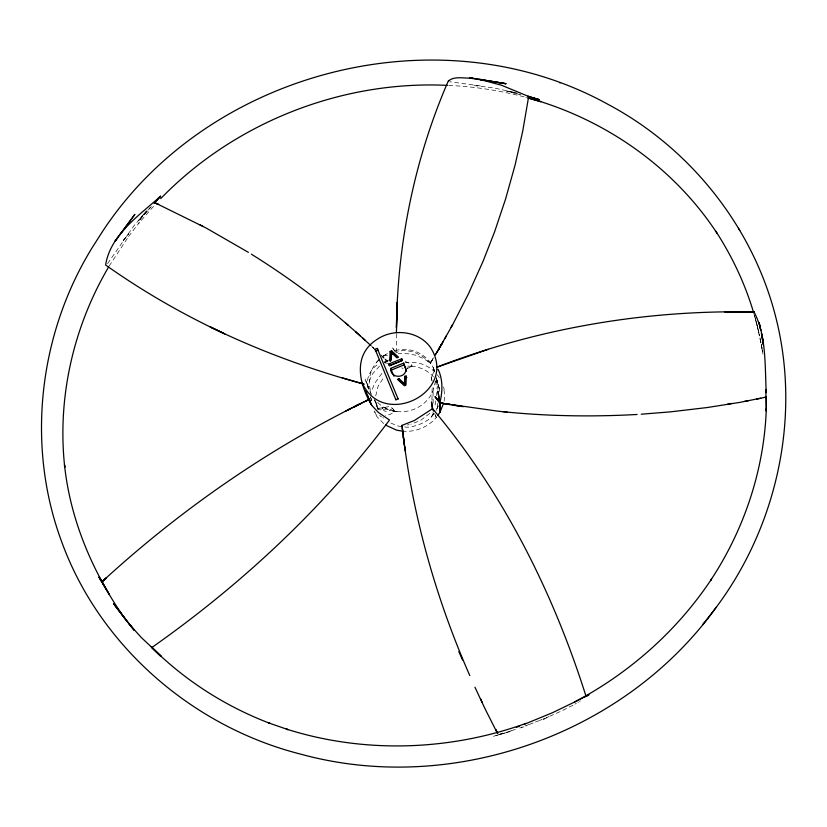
<?xml version="1.0" encoding="UTF-8"?>
<svg xmlns="http://www.w3.org/2000/svg" width="827" height="827" viewBox="0 0 827 827"><rect width="100%" height="100%" fill="white"/><g stroke="black" fill="none" stroke-linecap="round" stroke-linejoin="round"><path stroke-width="0.62" stroke-dasharray="4.13 3.1" d="M367.467 385.082L368.697 389.848C364.676 380.141 370.134 368.46 379.159 363.756M404.723 426.98C413.469 428.665 434.061 419.547 433.348 412.735M436.263 395.751L436.408 392.556M444.14 401.188L444.699 395.296L443.561 387.088M437.865 403.142L437.235 407.845L436.025 410.481M431.952 400.196L432.128 386.395M435.777 400.94L434.547 407.949M375.727 395.823L378.156 386.106L383.728 377.536M385.599 361.875L385.558 362.836L387.925 363.311M435.498 381.04L433.048 391.068A33.349 30.857 -19.1 0 1 423.455 403.721C410.264 414.761 388.432 414.865 376.771 401.446M431.673 379.676L431.549 376.719L431.518 380.482M433.152 403.245L433.038 387.532M392.649 408.197C390.179 410.595 383.997 413.82 382.725 408.373C384.441 407.763 390.954 404.568 392.753 408.714C396.702 411.577 390.778 415.02 385.372 415.454M382.55 407.928L377.691 408.3M409.778 367.157C414.42 366.03 411.267 364.128 405.096 361.42M434.123 371.519L431.208 377.288L431.58 379.117M436.749 409.169L438.145 405.923M436.635 409.375L438.124 405.974M385.671 361.802L388.587 360.086M107.593 263.648L133.55 226.298L146.565 210.844L138.791 220.706L151.362 206.585M109.133 266.077L128.95 235.964M430.298 363.229L433.513 357.884L430.298 363.229L424.024 358.773L415.65 355.197L408.073 353.749L398.107 353.605M384.844 362.371L387.181 361.11L380.668 354.814M432.666 359.166L433.493 357.791M432.738 359.228L430.278 363.167L431.022 361.937L430.257 363.105L422.235 356.137L413.097 351.671L404.331 350.369L399.751 351.062L396.681 352.529M371.426 394.593L367.539 385.144L372.408 374.062L379.748 365.834M147.061 211.154L138.791 220.706L143.081 214.772M128.567 236.45L139.184 222.732L138.822 223.187L154.659 205.096M138.791 220.706L146.679 210.761M407.215 368.615L407.928 368.16L407.287 368.542L407.091 367.508M123.171 240.616L128.578 233.927L123.285 240.409M433.948 413.521L430.836 417.149L433.824 413.676M381.878 373.422L374.765 383.221A36.946 34.341 -19.1 0 0 371.757 392.267M147.888 210.192L150.369 207.329M378.756 359.952C370.403 367.974 367.012 380.792 370.899 391.781M379.076 359.642L376.171 362.743L379.231 359.507M429.792 413.407L420.529 420.457L410.885 424.251M436.356 417.49L434.547 413.262L436.356 417.49C428.386 426.742 416.146 432.087 403.927 431.249M407.504 368.48L409.582 367.25M412.115 366.03L411.681 366.175M367.601 385.175L370.951 393.404M382.353 356.695L387.935 353.253L383.232 356.065M579.613 701.389L580.389 700.924M572.935 705.214L561.45 711.013M576.305 703.384L574.951 704.128M577.98 702.381L578.507 702.092M383.428 355.941L385.795 355.197L389.124 355.796M543.277 719.614L549.293 716.482L546.006 717.826M498.908 734.552L502.258 733.084M549.738 716.244L560.603 711.416M529.28 724.442L534.221 722.56M539.287 720.575L534.676 722.364M543.081 719.025L544.683 718.374M539.835 720.358L542.119 719.418M511.448 730.748L516.968 728.835M528.887 724.545L521.455 727.274M511.293 730.758L499.188 734.696M519.79 728.018L526.83 725.972M499.467 734.645L510.083 731.595L493.15 736.361L498.288 734.986M384.483 361.637L387.17 361.099L382.891 357.006M395.13 350.669C410.843 345.975 429.802 354.845 434.402 371.023M375.768 400.764C375.003 402.491 378.415 408.786 377.536 408.29L374.6 399.968M407.37 424.964L409.117 424.644M411.867 366.144L407.783 366.196M404.941 362.371L416.012 362.536L421.915 364.035A36.946 34.341 -19.1 0 1 434.113 371.323M473.84 85.605L492.882 87.745L516.451 92.893M378.032 409.386L377.536 408.29L378.177 408.311M448.668 85.429C474.316 86.484 499.808 90.546 524.649 96.986L524.08 96.831L526.561 97.545M480.218 85.863L449.795 81.77M411.288 366.185C419.682 366.692 427.828 370.475 433.4 376.802M517.309 93.131L506.837 91.125L520.503 94.733M385.072 361.006L387.966 361.378M392.887 410.916L397.963 411.691L393.166 410.988M392.608 410.843L397.963 411.691L393.352 411.081L394.034 411.433M514.983 92.686L506.837 91.125L520.183 94.402M401.56 426.763L396.464 425.616L389.496 422.328M388.421 409.53C384.937 407.897 380.389 411.97 377.588 408.29M384.441 362.391L385.951 362.991M403.152 368.511L401.705 367.881M383.728 407.225L388.225 409.427M382.787 417.614L383.573 418.08M382.922 408.755L382.208 408.3L382.756 408.455M380.792 416.332L381.609 416.891M379.624 415.423L380.575 416.167M383.666 423.579L377.081 416.808L374.155 411.743M372.439 347.195L373.969 348.56A61.518 9.542 47.5 0 0 372.884 347.443M371.768 346.379L374.031 348.487M387.15 361.161L385.02 359.083L387.119 361.079L386.178 360.117M383.976 357.977L382.849 356.902L383.935 357.977M386.137 360.138L387.119 361.079L381.774 355.827M393.569 410.678L393.435 410.368M437.328 374.776L439.416 377.598M431.208 377.205L432.149 381.381M436.274 380.823L438.424 385.289L439.995 392.505M374.393 399.524L377.381 406.16L374.703 399.596M374.528 411.091L377.081 416.808M393.228 409.675L393.414 410.109M367.415 384.834L364.924 378.58L367.374 384.731M376.636 405.612L378.29 410.016M434.506 371.519L433.245 367.819L434.464 371.261M434.62 371.861L433.245 367.819L434.568 371.602M433.245 367.819L434.402 371.137M436.346 378.404L438.424 385.289M436.263 378.187L439.778 390.044L436.336 378.435M444.192 389.455L443.499 387.026M753.717 312.854L759.599 335.938M435.85 376.523L437.483 382.363M756.943 324.484L761.853 347.64M754.358 315.252L757.894 328.443L757.367 326.034M755.702 319.418L755.237 317.64M371.302 400.444L370.413 396.898L371.302 400.444A36.946 34.341 -19.1 0 1 371.22 398.107M758.959 332.95L757.553 326.923M432.903 412.435L433.203 413.707M757.015 324.815L757.894 328.443M755.899 320.204L756.715 323.605M436.315 378.663L437.897 389.393M431.529 378.332L431.394 377.681M760.24 339.018L762.081 348.849M760.023 337.933L760.178 338.729M431.239 377.443L431.725 380.255M761.915 348.022L761.253 344.311L762.835 354.245M762.928 354.07L762.256 349.852M435.891 380.709L436.408 388.297M396.412 333.808L396.422 353.046M431.777 360.51L430.257 363.105L431.777 360.51M379.024 408.249L378.497 408.269L379.024 408.249M382.849 407.918L382.095 407.897L382.849 407.918M385.558 362.836L385.031 362.588L385.558 362.836M374.011 348.415L372.853 347.381L373.959 348.405M395.668 352.064L391.895 347.123L395.688 352.116"/><path stroke-width="1.24" d="M766.371 396.805L766.319 411.174L765.812 389.507M404.537 383.821L404.682 376.378L406.295 375.727L405.964 385.165L404.486 385.775L397.467 379.324L399.027 378.683L404.537 383.821L405.116 385.496L399.617 380.368L399.027 378.683M405.116 385.496L404.682 376.378M391.553 352.757L391.295 360.138L389.744 360.768L390.148 351.434L391.616 350.834L398.521 357.192L396.929 357.843L391.553 352.757L392.163 354.494M390.406 361.327L390.757 353.181L390.148 351.434M766.402 397.022L740.237 402.325L707.23 407.535L670.097 411.898L641.235 414.203M766.309 408.517C764.262 469.622 744.207 529.662 710.507 580.554L711.571 578.983C677.292 630.722 629.45 673.033 574.651 701.989L552.643 712.636L523.977 724.431M432.614 408.786L431.529 401.922L432.49 409.716M754.141 312.182C766.484 335.462 764.861 366.092 766.247 392.629M443.489 403.504L439.892 412.456L437.772 415.474M472.682 78.172L469.467 78.058L505.948 83.703L472.682 78.172C465.332 78.606 454.023 75.671 448.627 80.984M438.703 370.641C443.065 380.751 442.466 392.339 439.871 402.821L437.855 391.15L439.902 402.78L439.892 412.456L440.005 402.573M448.565 80.395C414.637 158.143 397.539 242.828 396.422 327.564L397.342 302.082L396.412 332.516M124.898 618.596L113.63 603.71L134.15 630.091L128.94 623.816L141.314 637.545L151.941 647.458C241.908 584.131 323.409 508.192 389.517 420.044L378.29 412.363L371.747 405.364C358.815 383.666 352.292 354.483 377.743 338.946C394.21 328.164 418.793 331.058 430.516 347.474C459.037 391.998 383.056 429.792 362.174 382.829M451.025 327.471L452.524 324.691M441.556 344.135L436.863 352.416M444.812 338.667L446.373 335.865M439.974 346.885L438.444 349.635L452.607 324.835L468.34 294.05L483.071 261.27L494.556 231.922L505.586 199.007L515.035 165.266L522.664 131.493L528.68 96.48L501.503 85.233L479.97 79.464M108.502 267.193C73.293 327.037 57.073 398.169 64.754 467.317L64.496 464.774C70.243 519.79 92.552 571.974 123.864 617.18M436.015 353.698L436.832 352.312M435.219 355.155L443.344 341.427M154.711 202.811L160.572 196.216C139.267 215.465 110.394 234.734 105.608 265.012C143.123 291.517 183.056 314.549 224.727 333.85L210.151 326.892C259.358 350.979 311.066 369.772 363.901 384.152M716.13 607.442C776.78 526.303 800.732 418.235 776.367 319.542C754.069 228.242 690.99 148.498 608.145 104.429C439.023 10.699 207.184 71.132 101.959 232.356L92.159 247.718C38.786 334.377 26.03 445.133 61.363 540.889C99.24 646.166 193.136 727.026 301.028 754.224L302.734 754.689C452.927 794.995 623.672 734.696 715.097 608.868L716.13 607.442L702.96 624.447L703.963 623.134M119.843 234.796L134.884 214.348L114.912 241.443L117.331 238.207M153.987 203.111L160.572 196.216M160.707 198.614C234.506 122.541 341.551 80.322 447.397 85.367M102.465 582.353L102.083 581.691C181.806 508.429 271.959 446.394 369.473 399.234L368.108 399.844M103.199 580.688L106.249 577.897L102.166 581.877L100.801 579.427L102.703 582.673M403.504 438.289L403.318 436.646L404.827 448.151L402.005 425.398L414.482 420.436L432.469 408.745M154.184 202.667L158.66 204.517L154.339 202.563M586.953 695.921L588.979 694.732L586.984 695.889M574.651 701.989L582.621 697.885M345.324 411.339L358.97 404.362M360.479 403.617L358.99 404.393L369.473 399.234L366.599 400.682M583.19 697.606L584.575 696.965M357.533 405.251L354.514 406.812L360.572 403.721M355.941 405.892L357.44 405.137L354.401 406.667M366.63 400.63L369.462 399.224M377.246 348.425L377.877 350.141L375.727 351.01L375.086 349.304L377.246 348.425L398.18 399.162M390.757 353.181L392.215 352.581L397.394 357.347M388.773 364.045L401.726 358.773L402.387 360.365L389.434 365.637L388.773 364.045L389.393 365.761L402.304 360.5L401.726 358.773M394.003 376.254L390.592 368.418L403.555 363.146L406.564 371.137M391.202 370.124L404.134 364.862L403.555 363.146M405.261 378.073L406.863 377.422M395.895 399.617L398.087 398.717M584.927 696.82L585.95 696.51M516.327 727.429L519.656 726.116M436.563 367.291C537.478 328.112 646.083 309.68 754.255 311.975L724.783 311.882L754.245 311.955M436.573 367.302L488.261 349.294M525.982 723.377C449.485 750.947 363.983 753.707 286.338 729.063L288.106 729.652L268.248 722.777L270.119 723.439C225.864 706.599 185.041 680.683 151.537 647.169L161.213 656.473L151.941 647.479M756.705 399.069L760.84 398.283M744.352 401.415L748.497 400.661M727.832 404.062L731.957 403.411M637.121 414.472C595.285 416.777 553.263 416.353 511.52 412.508A449.454 377.164 -4.3 0 1 498.257 411.215L444.699 403.628L463.275 406.708M502.671 411.588L507.085 412.022M449.795 404.506L441.349 403.059M454.819 405.385L458.199 405.912M439.881 402.883L443.055 403.39L439.871 402.821L435.167 396.753L439.881 402.863L449.785 404.599M479.247 79.33L505.948 83.703M443.034 403.297L439.902 402.78L435.167 396.753M402.677 431.239L396.557 430.123L385.506 425.088M527.957 96.697L539.142 99.653L527.936 96.252M527.791 97.906L540.765 101.659L528.36 98.062M342.399 377.846L364.035 384.11M528.556 96.397L539.142 99.653M540.155 101.463C611.691 123.978 675.948 170.445 717.143 233.421M559.517 82.659L560.158 82.907M154.504 202.543L205.882 227.88L248.4 252.359M199.7 224.634L202.791 226.267M251.367 254.178C285.449 275.422 317.971 299.188 348.394 325.404M102.083 581.691L100.801 579.427L102.29 582.032M345.376 322.799L355.93 332.009M360.479 336.062L355.858 332.061M355.91 331.937L371.023 345.686M362.733 338.026L364.976 340.083M151.289 646.879L161.213 656.473M151.548 647.086L160.107 655.79M129.477 624.416L134.15 630.091M126.407 620.581L128.257 622.938M432.666 408.817C502.909 492.416 552.839 591.574 585.723 695.331M113.63 603.71L126.727 620.984M125.776 619.754L124.277 617.728M715.81 231.271C731.967 256.143 744.796 283.216 753.325 311.655M438.01 369.318L438.455 370.186M109.164 594.22L99.075 577.194L106.549 589.63M99.075 577.194L108.906 593.765M738.459 228.252L739.762 230.516M497.399 732.67L495.724 729.559L497.761 733.415M497.565 733.57L487.806 714.259A396.36 360.458 19.9 0 1 482.172 702.671L474.946 687.227M371.023 404.062L367.705 396.123L371.747 405.364M480.497 698.66L482.327 702.526M469.808 675.628C437.772 602.687 415.361 525.414 404.63 446.446M432.697 408.91L433.617 411.06M404.134 364.862L405.85 368.956M390.592 368.418C390.282 378.828 405.664 378.632 405.995 369.431M375.086 349.304L395.999 400.051M370.382 402.718L369.566 399.958M365.699 390.458L370.02 401.695M391.616 350.834L392.215 352.581M763.383 344.849L761.471 333.333L763.517 345.531M760.716 329.89L759.145 322.499L760.788 330.407M401.974 425.45L402.811 431.797M404.92 447.996L405.354 451.346M762.804 340.672L762.546 338.491L762.721 340.404M403.741 439.943L402.335 428.479M403.989 441.504L404.362 444.833M458.82 651.624A508.688 0.786 66.1 0 1 462.531 659.987M441.69 344.073L440.894 345.49L441.701 344.104M349.873 408.972L348.332 409.727L349.873 408.972M766.422 397.074L764.954 397.425L766.422 397.094M461.569 406.388L459.895 406.171L461.569 406.388"/></g></svg>
